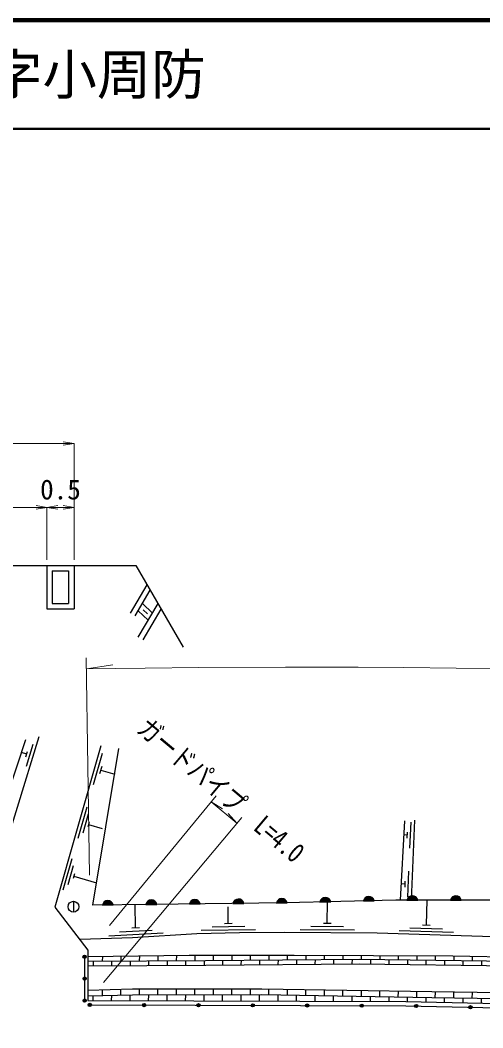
# Model space of a CAD drawing. Units: millimetres at full size, sheet at 1:1000, with parts at other scales. Extents: x 40000 to 680000, y 20000 to 380000.
# Drawn here: x 462978 to 505510, y 287337 to 380000 of the extents above; entities that cross this region are included whole.
import ezdxf
from ezdxf.enums import TextEntityAlignment as Align

# ---------------------------------------------------------------- set-up
doc = ezdxf.new("R2010")
doc.units = ezdxf.units.MM
doc.header["$LTSCALE"] = 1000
for name, color, linetype, lineweight in [('M-BGD', 7, 'Continuous', 25), ('M-STR-HTXT', 7, 'Continuous', 13), ('M-TTL', 2, 'Continuous', 140), ('M-TTL-LINE', 7, 'Continuous', 50)]:
    doc.layers.add(name, color=color, linetype=linetype, lineweight=lineweight)
doc.layers.add('M-TTL-TXT', color=7, linetype='Continuous')
doc.styles.add('ＭＳ ゴシック', font='')
doc.styles.get('ＭＳ ゴシック').set_extended_font_data('MS Gothic')

# ---------------------------------------------------------------- blocks, each defined once
blk = doc.blocks.new('open_arrow')
at = {"color": 0, "linetype": 'Continuous', "lineweight": -2}
blk.add_lwpolyline([(7.5, 1.25), (0, 0), (7.5, -1.25)], dxfattribs=at)

msp = doc.modelspace()

# ---------------------------------------------------------------- hatches: boundary and pattern name
at = {"layer": 'M-BGD'}
for points in [[(490540, 298905, -0.82183), (491530, 298930)], [(494538, 299006, -0.82183), (495529, 299031)], [(498537, 299081, -0.82183), (499528, 299081)], [(502537, 299081, -0.82183), (503528, 299081)], [(470542, 298621, -0.82183), (471533, 298635)], [(474541, 298682, -0.82183), (475532, 298693)], [(478541, 298726, -0.82183), (479532, 298737)], [(482541, 298771, -0.82183), (483532, 298782)], [(486541, 298815, -0.82183), (487531, 298826)], [(468754, 293878, -1), (469054, 293878, -0.41421), (468904, 293728, -0.41421)], [(468756, 291863, -1), (469056, 291863, -0.41421), (468906, 291713, -0.41421)], [(468758, 289847, -1), (469058, 289847, -0.41421), (468908, 289697, -0.41421)], [(469223, 289447, -1), (469523, 289447, -0.41421), (469372, 289297, -0.41421)], [(474223, 289434, -1), (474523, 289433, -0.41421), (474372, 289283, -0.41421)], [(479223, 289420, -1), (479523, 289419, -0.41421), (479372, 289269, -0.41421)], [(484223, 289406, -1), (484523, 289405, -0.41421), (484372, 289255, -0.41421)], [(489223, 289392, -1), (489523, 289391, -0.41421), (489372, 289242, -0.41421)], [(494222, 289378, -1), (494522, 289377, -0.41421), (494372, 289228, -0.41421)], [(499222, 289349, -1), (499522, 289342, -0.41421), (499369, 289196, -0.41421)], [(504221, 289239, -1), (504521, 289233, -0.41421), (504368, 289086, -0.41421)]]:
    msp.add_hatch(color=256, dxfattribs=at).paths.add_polyline_path(points)

# ---------------------------------------------------------------- linework, layer by layer
for p, q in [((465434, 329865), (465434, 325865)), ((465934, 329365), (467434, 329365)), ((465934, 329365), (465934, 326365)), ((467434, 329365), (467434, 326365)), ((467934, 329865), (467934, 325865)), ((473126, 325478), (474655, 328072)), ((473556, 325224), (474942, 327575)), ((465934, 326365), (467434, 326365)), ((473840, 323275), (475650, 326348)), ((474227, 326362), (475140, 325482)), ((465434, 325865), (467934, 325865)), ((473836, 325697), (474749, 324817)), ((474271, 323022), (475938, 325850)), ((474290, 325780), (474685, 325399)), ((463555, 311409), (464175, 313416)), ((463579, 312501), (463087, 312653)), ((463506, 312267), (463651, 312735)), ((470507, 312563), (469681, 309679)), ((470479, 311375), (470286, 310702)), ((470382, 311039), (471668, 310671)), ((469097, 307635), (468271, 304751)), ((469220, 306976), (468725, 305245)), ((469319, 306230), (469203, 305826)), ((469261, 306028), (470518, 305669)), ((498319, 306361), (497911, 299081)), ((498810, 303853), (498910, 306251)), ((499219, 306447), (498911, 299081)), ((498560, 305064), (498247, 305077)), ((498549, 304784), (498572, 305344)), ((467740, 302893), (466914, 300008)), ((467863, 302233), (467368, 300503)), ((467962, 301487), (467846, 301084)), ((467904, 301286), (470002, 300676)), ((498622, 299343), (498722, 301741)), ((498372, 300554), (497994, 300570)), ((498360, 300275), (498384, 300834)), ((467879, 298973), (467879, 297973)), ((470542, 298621), (471533, 298635)), ((473596, 296540), (473544, 298665)), ((474541, 298682), (475532, 298693)), ((478541, 298726), (479532, 298737)), ((482114, 296952), (482089, 298452)), ((482541, 298771), (483532, 298782)), ((486541, 298815), (487531, 298826)), ((490540, 298905), (491530, 298930)), ((491207, 296967), (491221, 298922)), ((494538, 299006), (495529, 299031)), ((498537, 299081), (499528, 299081)), ((500321, 296797), (500398, 299081)), ((502537, 299081), (503528, 299081)), ((473247, 296519), (473946, 296560)), ((480619, 296627), (483619, 296677)), ((481764, 296946), (482464, 296958)), ((489705, 296677), (492705, 296656)), ((490857, 296969), (491557, 296964)), ((498813, 296543), (501811, 296451)), ((499971, 296807), (500671, 296786)), ((471136, 295794), (476127, 296088)), ((472116, 296152), (475111, 296329)), ((479624, 296310), (484624, 296394)), ((488703, 296384), (493702, 296350)), ((497804, 296274), (502802, 296120)), ((468904, 293878), (468908, 289847)), ((470534, 293894), (470531, 293479)), ((472234, 293914), (472231, 293488)), ((473934, 293934), (473932, 293497)), ((475634, 293954), (475632, 293507)), ((477335, 293974), (477332, 293516)), ((479035, 293988), (479032, 293525)), ((480735, 293988), (480732, 293537)), ((482435, 293988), (482432, 293552)), ((484135, 293988), (484132, 293567)), ((485835, 293988), (485832, 293582)), ((487535, 293988), (487532, 293598)), ((489235, 293983), (489233, 293613)), ((490935, 293976), (490933, 293628)), ((492635, 293968), (492633, 293643)), ((494335, 293961), (494333, 293654)), ((496035, 293953), (496033, 293631)), ((497735, 293946), (497733, 293608)), ((499435, 293938), (499433, 293585)), ((501135, 293931), (501133, 293562)), ((502835, 293922), (502832, 293539)), ((504535, 293890), (504532, 293516)), ((469681, 293474), (469679, 293034)), ((471381, 293483), (471379, 293043)), ((473082, 293493), (473079, 293053)), ((474782, 293502), (474779, 293062)), ((476482, 293511), (476479, 293071)), ((478182, 293521), (478179, 293081)), ((479882, 293530), (479879, 293090)), ((481582, 293545), (481579, 293105)), ((483282, 293560), (483279, 293120)), ((484982, 293575), (484980, 293135)), ((486682, 293590), (486680, 293150)), ((488383, 293605), (488380, 293165)), ((490083, 293620), (490080, 293180)), ((491783, 293635), (491780, 293195)), ((493483, 293650), (493480, 293210)), ((495183, 293643), (495180, 293203)), ((496883, 293620), (496880, 293180)), ((498583, 293597), (498580, 293157)), ((500283, 293574), (500280, 293134)), ((501982, 293551), (501980, 293111)), ((503682, 293528), (503680, 293088)), ((505382, 293505), (505379, 293065)), ((469661, 290255), (469659, 289846)), ((470515, 290812), (470511, 290277)), ((471362, 290299), (471359, 289842)), ((472215, 290857), (472212, 290321)), ((473062, 290344), (473059, 289837)), ((473915, 290886), (473912, 290351)), ((474762, 290352), (474759, 289832)), ((475615, 290888), (475612, 290353)), ((476462, 290355), (476459, 289827)), ((477315, 290891), (477312, 290356)), ((478162, 290357), (478159, 289823)), ((479015, 290894), (479012, 290359)), ((479862, 290360), (479859, 289818)), ((480716, 290896), (480712, 290361)), ((481562, 290363), (481559, 289813)), ((482416, 290899), (482412, 290364)), ((483262, 290366), (483259, 289809)), ((484116, 290902), (484112, 290367)), ((484962, 290368), (484959, 289804)), ((485816, 290893), (485812, 290358)), ((486662, 290344), (486659, 289799)), ((487515, 290864), (487512, 290329)), ((488362, 290315), (488359, 289794)), ((489215, 290835), (489212, 290300)), ((490062, 290286), (490059, 289790)), ((490915, 290806), (490912, 290271)), ((491762, 290257), (491759, 289785)), ((492615, 290777), (492612, 290242)), ((493462, 290228), (493459, 289780)), ((494315, 290748), (494312, 290213)), ((495161, 290199), (495159, 289776)), ((496015, 290719), (496011, 290184)), ((496861, 290170), (496859, 289771)), ((497715, 290690), (497711, 290155)), ((498561, 290141), (498559, 289764)), ((499414, 290661), (499411, 290126)), ((500261, 290112), (500259, 289726)), ((501114, 290633), (501111, 290098)), ((501961, 290086), (501958, 289689)), ((502814, 290608), (502811, 290073)), ((503661, 290061), (503658, 289652)), ((504514, 290583), (504511, 290048)), ((505361, 290036), (505358, 289615))]:
    msp.add_line(p, q, dxfattribs=at)
for points in [[(448934, 329865), (465434, 329865), (467934, 329865)], [(467934, 329865), (473620, 329865), (477956, 322354)], [(463474, 313819), (459384, 301523), (454800, 298196), (415219, 297077), (414836, 311042)], [(464704, 314112), (460681, 301095), (454876, 295005)], [(470397, 313271), (466156, 298449), (469204, 294493), (469208, 289847), (498430, 289766), (530998, 289052), (544971, 288415), (556744, 287744), (558081, 288783), (558081, 292121), (540814, 292844), (528008, 293412), (515323, 293684), (502759, 293924), (488164, 293988), (478522, 293988), (469204, 293879)], [(558915, 301385), (555031, 296648), (531640, 298095), (518988, 298685), (506487, 299081), (497508, 299081), (487390, 298825), (475028, 298687), (469656, 298608), (472061, 313027)], [(513208, 295500), (495803, 296035), (487237, 296094), (483153, 296081), (479215, 295969), (473298, 295621), (468455, 295465)], [(469203, 293471), (480029, 293531), (494170, 293656), (508185, 293467), (521219, 293260), (536010, 292718), (558104, 291532)], [(469205, 293031), (480032, 293091), (494169, 293216), (508179, 293027), (521208, 292820), (535990, 292278), (558081, 291093)], [(558081, 288783), (542134, 289522), (530899, 290049), (517455, 290394), (500815, 290637), (485203, 290904), (473290, 290885), (469207, 290778)], [(557431, 288278), (542109, 288987), (530880, 289514), (517445, 289859), (500806, 290102), (485199, 290369), (473298, 290350), (469208, 290243)], [(469373, 289447), (498425, 289366), (530985, 288653), (544951, 288016), (556859, 287337)]]:
    msp.add_lwpolyline(points, dxfattribs=at)
for centre, radius in [((467879, 298473), 500), ((468904, 293878), 150), ((468906, 291863), 150), ((468908, 289847), 150), ((469373, 289447), 150), ((474373, 289433), 150), ((479373, 289419), 150), ((484373, 289405), 150), ((489373, 289392), 150), ((494372, 289378), 150), ((499372, 289346), 150), ((504371, 289236), 150)]:
    msp.add_circle(centre, radius, dxfattribs=at)
for centre, start, end in [((491037, 298819), 12.6201, 170.27829), ((495036, 298920), 12.6201, 170.27829), ((499033, 298983), 11.1709, 168.8291), ((503033, 298983), 11.1709, 168.8291), ((471039, 298530), 12.02241, 169.6806), ((475038, 298590), 11.80779, 169.46598), ((479038, 298634), 11.80779, 169.46598), ((483037, 298679), 11.80779, 169.46598), ((487037, 298723), 11.80779, 169.46598)]:
    msp.add_arc(centre, 505, start, end, dxfattribs=at)
at = {"layer": 'M-STR-HTXT'}
for p, q in [((410434, 341073), (467934, 341073)), ((467934, 330865), (467934, 341074)), ((447934, 335190), (465434, 335190)), ((465434, 330365), (465434, 335191)), ((465434, 335190), (467934, 335190)), ((467934, 330365), (467934, 335191)), ((469344, 301367), (469055, 321348)), ((469070, 320348), (471495, 320729)), ((471176, 296752), (480989, 308683)), ((480538, 308135), (482906, 306146)), ((480538, 308135), (481579, 307484)), ((482906, 306146), (482085, 307059)), ((470628, 291521), (483363, 306690))]:
    msp.add_line(p, q, dxfattribs=at)
msp.add_lwpolyline([(469070, 320348), (474461, 320426), (479389, 320475), (487361, 320508), (494052, 320493), (498239, 320464), (503054, 320411), (507861, 320338), (512961, 320238), (518286, 320109), (523712, 319952), (527489, 319827), (532389, 319647), (544132, 319128), (556611, 318443)], dxfattribs=at)
at = {"layer": 'M-TTL'}
msp.add_line((680000, 380000), (40000, 380000), dxfattribs=at)
at = {"layer": 'M-TTL-LINE'}
msp.add_line((40000, 370000), (680000, 370000), dxfattribs=at)

# ---------------------------------------------------------------- block references
at = {"layer": 'M-STR-HTXT', "xscale": 133, "yscale": 133, "rotation": 180}
for p in [(467934, 341073), (465434, 335190), (467934, 335190)]:
    msp.add_blockref('open_arrow', p, dxfattribs=at)
at = {"layer": 'M-STR-HTXT', "xscale": 133, "yscale": 133}
msp.add_blockref('open_arrow', (465434, 335190), dxfattribs=at)

# ---------------------------------------------------------------- texts
at = {"layer": 'M-STR-HTXT', "style": 'ＭＳ ゴシック'}
msp.add_text('0.5', height=1833, dxfattribs=at).set_placement((466684, 335377), align=Align.BOTTOM_CENTER)
at = {"layer": 'M-STR-HTXT', "style": 'ＭＳ ゴシック', "width": 0.8}
msp.add_text('ガードパイプ\u3000L=4.0', height=1833, rotation=319.985, dxfattribs=at).set_placement((480505, 308095), align=Align.BOTTOM_CENTER)
at = {"layer": 'M-TTL-TXT', "style": 'ＭＳ ゴシック'}
msp.add_text('周南市大字安田\u3000光市大字小周防', height=3666, dxfattribs=at).set_placement((405024, 375000), align=Align.MIDDLE_LEFT)

doc.saveas('drawing.dxf')
